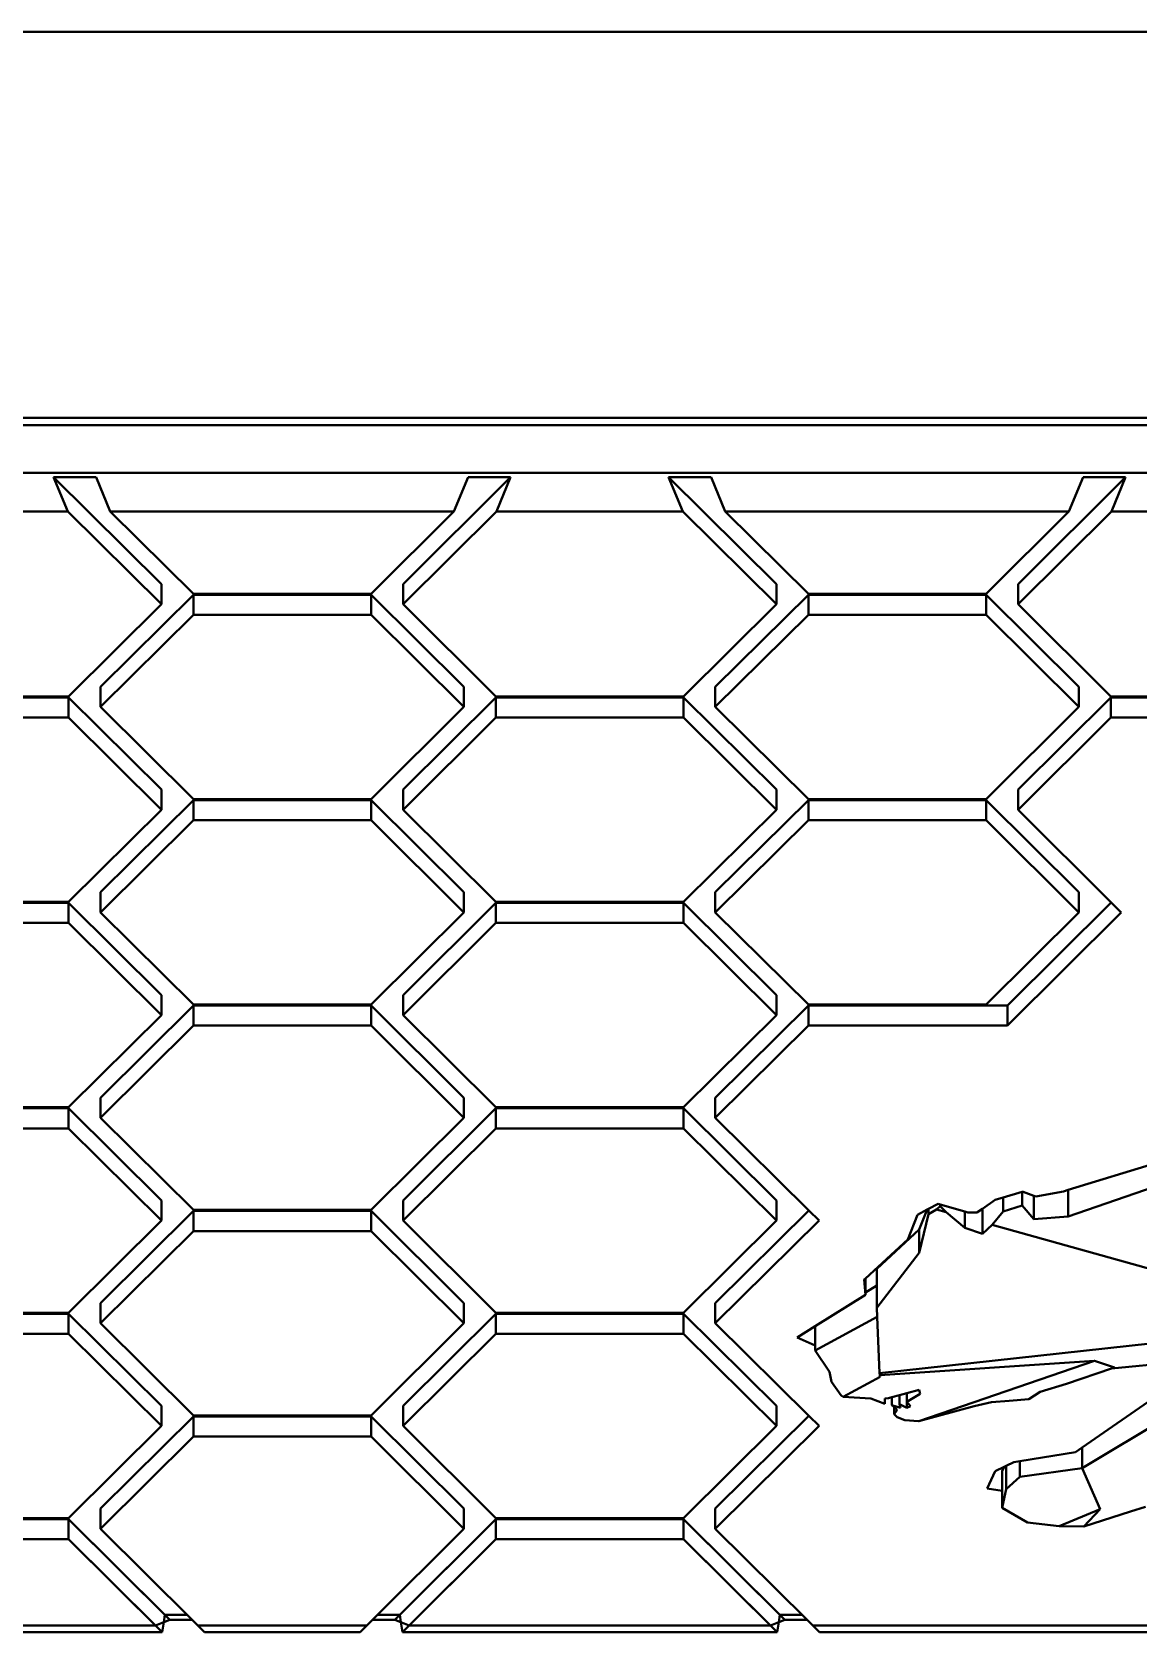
# Model space of a CAD drawing. Header units: millimetres. Extents: x 15 to 415, y 5 to 292.
# Drawn here: x 127.61 to 133.25, y 69.36 to 77.51 of the extents above; entities that cross this region are included whole.
import ezdxf

# ---------------------------------------------------------------- set-up
doc = ezdxf.new("R2010")
doc.units = ezdxf.units.MM
doc.layers.add('Geometries', color=7, linetype='Continuous')

msp = doc.modelspace()

# ---------------------------------------------------------------- linework, layer by layer
at = {"layer": 'Geometries', "linetype": 'Continuous', "lineweight": 40}
for p, q in [((140.2568, 77.5141), (113.3241, 77.5141)), ((120.8635, 75.5476), (140.2568, 75.5476)), ((120.8635, 75.5104), (140.2568, 75.5104)), ((120.8635, 75.5104), (139.8355, 75.5104)), ((113.2342, 75.2674), (140.2568, 75.2674)), ((113.2342, 75.2674), (139.8355, 75.2674)), ((127.7207, 75.2453), (127.9374, 75.2453)), ((127.7207, 75.2453), (128.271, 74.7004)), ((127.7207, 75.2453), (127.7931, 75.0712)), ((127.7207, 75.2453), (127.9374, 75.2453)), ((127.7207, 75.2453), (127.7931, 75.0712)), ((127.7207, 75.2453), (128.271, 74.7004)), ((128.0098, 75.0712), (127.9374, 75.2453)), ((128.0098, 75.0712), (127.9374, 75.2453)), ((129.5026, 74.7004), (130.0501, 75.2453)), ((129.5026, 74.7004), (130.0501, 75.2453)), ((129.8337, 75.2453), (129.7617, 75.0712)), ((129.8337, 75.2453), (129.7617, 75.0712)), ((129.8337, 75.2453), (130.0501, 75.2453)), ((129.8337, 75.2453), (130.0501, 75.2453)), ((129.9781, 75.0712), (130.0501, 75.2453)), ((129.9781, 75.0712), (130.0501, 75.2453)), ((130.8557, 75.2453), (130.9281, 75.0712)), ((130.8557, 75.2453), (131.0724, 75.2453)), ((130.8557, 75.2453), (130.9281, 75.0712)), ((130.8557, 75.2453), (131.406, 74.7004)), ((130.8557, 75.2453), (131.0724, 75.2453)), ((130.8557, 75.2453), (131.406, 74.7004)), ((131.1448, 75.0712), (131.0724, 75.2453)), ((131.1448, 75.0712), (131.0724, 75.2453)), ((133.1851, 75.2453), (132.6376, 74.7004)), ((133.1851, 75.2453), (132.6376, 74.7004)), ((132.9687, 75.2453), (132.8967, 75.0712)), ((132.9687, 75.2453), (132.8967, 75.0712)), ((132.9687, 75.2453), (133.1851, 75.2453)), ((132.9687, 75.2453), (133.1851, 75.2453)), ((133.1131, 75.0712), (133.1851, 75.2453)), ((133.1131, 75.0712), (133.1851, 75.2453)), ((127.7931, 75.0712), (126.8431, 75.0712)), ((127.7931, 75.0712), (126.8431, 75.0712)), ((127.7931, 75.0712), (128.271, 74.598)), ((127.7931, 75.0712), (128.271, 74.598)), ((129.7617, 75.0712), (128.0098, 75.0712)), ((129.7617, 75.0712), (128.0098, 75.0712)), ((128.0098, 75.0712), (128.4334, 74.6518)), ((128.0098, 75.0712), (128.4334, 74.6518)), ((129.3402, 74.6518), (129.7617, 75.0712)), ((129.3402, 74.6518), (129.7617, 75.0712)), ((129.5026, 74.598), (129.9781, 75.0712)), ((129.5026, 74.598), (129.9781, 75.0712)), ((130.9281, 75.0712), (129.9781, 75.0712)), ((130.9281, 75.0712), (129.9781, 75.0712)), ((130.9281, 75.0712), (131.406, 74.598)), ((130.9281, 75.0712), (131.406, 74.598)), ((131.1448, 75.0712), (131.5684, 74.6518)), ((132.8967, 75.0712), (131.1448, 75.0712)), ((132.8967, 75.0712), (131.1448, 75.0712)), ((131.1448, 75.0712), (131.5684, 74.6518)), ((132.4752, 74.6518), (132.8967, 75.0712)), ((132.4752, 74.6518), (132.8967, 75.0712)), ((133.1131, 75.0712), (132.6376, 74.598)), ((133.1131, 75.0712), (132.6376, 74.598)), ((134.0631, 75.0712), (133.1131, 75.0712)), ((134.0631, 75.0712), (133.1131, 75.0712)), ((128.271, 74.598), (128.271, 74.7004)), ((128.271, 74.598), (128.271, 74.7004)), ((129.5026, 74.598), (129.5026, 74.7004)), ((129.5026, 74.598), (129.5026, 74.7004)), ((131.406, 74.598), (131.406, 74.7004)), ((131.406, 74.598), (131.406, 74.7004)), ((132.6376, 74.598), (132.6376, 74.7004)), ((132.6376, 74.598), (132.6376, 74.7004)), ((128.4334, 74.6466), (127.9591, 74.177)), ((128.4334, 74.6466), (127.9591, 74.177)), ((129.3402, 74.6518), (128.4334, 74.6518)), ((129.3402, 74.6518), (128.4334, 74.6518)), ((128.4334, 74.6466), (129.3402, 74.6466)), ((128.4334, 74.6466), (129.3402, 74.6466)), ((128.4334, 74.5442), (128.4334, 74.6466)), ((128.4334, 74.5442), (128.4334, 74.6466)), ((129.8121, 74.177), (129.3402, 74.6466)), ((129.3402, 74.5442), (129.3402, 74.6466)), ((129.8121, 74.177), (129.3402, 74.6466)), ((129.3402, 74.5442), (129.3402, 74.6466)), ((131.0941, 74.177), (131.5684, 74.6466)), ((131.0941, 74.177), (131.5684, 74.6466)), ((132.4752, 74.6518), (131.5684, 74.6518)), ((132.4752, 74.6518), (131.5684, 74.6518)), ((131.5684, 74.5442), (131.5684, 74.6466)), ((131.5684, 74.6466), (132.4752, 74.6466)), ((131.5684, 74.5442), (131.5684, 74.6466)), ((131.5684, 74.6466), (132.4752, 74.6466)), ((132.4752, 74.6466), (132.9471, 74.177)), ((132.4752, 74.5442), (132.4752, 74.6466)), ((132.4752, 74.6466), (132.9471, 74.177)), ((132.4752, 74.5442), (132.4752, 74.6466)), ((127.7967, 74.1284), (128.271, 74.598)), ((127.7967, 74.1284), (128.271, 74.598)), ((128.4334, 74.5442), (127.9591, 74.0746)), ((128.4334, 74.5442), (127.9591, 74.0746)), ((128.4334, 74.5442), (129.3402, 74.5442)), ((128.4334, 74.5442), (129.3402, 74.5442)), ((129.8121, 74.0746), (129.3402, 74.5442)), ((129.8121, 74.0746), (129.3402, 74.5442)), ((129.5026, 74.598), (129.9745, 74.1284)), ((129.5026, 74.598), (129.9745, 74.1284)), ((130.9317, 74.1284), (131.406, 74.598)), ((130.9317, 74.1284), (131.406, 74.598)), ((131.0941, 74.0746), (131.5684, 74.5442)), ((131.0941, 74.0746), (131.5684, 74.5442)), ((131.5684, 74.5442), (132.4752, 74.5442)), ((131.5684, 74.5442), (132.4752, 74.5442)), ((132.4752, 74.5442), (132.9471, 74.0746)), ((132.4752, 74.5442), (132.9471, 74.0746)), ((132.6376, 74.598), (133.1095, 74.1284)), ((132.6376, 74.598), (133.1095, 74.1284)), ((126.8395, 74.1284), (127.7967, 74.1284)), ((126.8395, 74.1284), (127.7967, 74.1284)), ((126.8395, 74.1232), (127.7967, 74.1232)), ((126.8395, 74.1232), (127.7967, 74.1232)), ((127.7967, 74.1232), (128.271, 73.6536)), ((127.7967, 74.0208), (127.7967, 74.1232)), ((127.7967, 74.1232), (128.271, 73.6536)), ((127.7967, 74.0208), (127.7967, 74.1232)), ((127.9591, 74.0746), (127.9591, 74.177)), ((127.9591, 74.0746), (127.9591, 74.177)), ((129.5026, 73.6536), (129.9745, 74.1232)), ((129.5026, 73.6536), (129.9745, 74.1232)), ((129.8121, 74.0746), (129.8121, 74.177)), ((129.8121, 74.0746), (129.8121, 74.177)), ((129.9745, 74.1284), (130.9317, 74.1284)), ((129.9745, 74.1284), (130.9317, 74.1284)), ((129.9745, 74.1232), (130.9317, 74.1232)), ((129.9745, 74.0208), (129.9745, 74.1232)), ((129.9745, 74.1232), (130.9317, 74.1232)), ((129.9745, 74.0208), (129.9745, 74.1232)), ((131.406, 73.6536), (130.9317, 74.1232)), ((130.9317, 74.0208), (130.9317, 74.1232)), ((131.406, 73.6536), (130.9317, 74.1232)), ((130.9317, 74.0208), (130.9317, 74.1232)), ((131.0941, 74.0746), (131.0941, 74.177)), ((131.0941, 74.0746), (131.0941, 74.177)), ((133.1095, 74.1232), (132.6376, 73.6536)), ((133.1095, 74.1232), (132.6376, 73.6536)), ((132.9471, 74.0746), (132.9471, 74.177)), ((132.9471, 74.0746), (132.9471, 74.177)), ((133.1095, 74.1284), (134.0667, 74.1284)), ((133.1095, 74.1284), (134.0667, 74.1284)), ((133.1095, 74.0208), (133.1095, 74.1232)), ((133.1095, 74.1232), (134.1748, 74.1232)), ((133.1095, 74.1232), (134.1748, 74.1232)), ((133.1095, 74.0208), (133.1095, 74.1232)), ((127.9591, 74.0746), (128.4334, 73.605)), ((127.9591, 74.0746), (128.4334, 73.605)), ((129.3402, 73.605), (129.8121, 74.0746)), ((129.3402, 73.605), (129.8121, 74.0746)), ((131.0941, 74.0746), (131.5684, 73.605)), ((131.0941, 74.0746), (131.5684, 73.605)), ((132.4752, 73.605), (132.9471, 74.0746)), ((132.4752, 73.605), (132.9471, 74.0746)), ((126.8395, 74.0208), (127.7967, 74.0208)), ((126.8395, 74.0208), (127.7967, 74.0208)), ((127.7967, 74.0208), (128.271, 73.5512)), ((127.7967, 74.0208), (128.271, 73.5512)), ((129.5026, 73.5512), (129.9745, 74.0208)), ((129.5026, 73.5512), (129.9745, 74.0208)), ((129.9745, 74.0208), (130.9317, 74.0208)), ((129.9745, 74.0208), (130.9317, 74.0208)), ((131.406, 73.5512), (130.9317, 74.0208)), ((131.406, 73.5512), (130.9317, 74.0208)), ((133.1095, 74.0208), (132.6376, 73.5512)), ((133.1095, 74.0208), (132.6376, 73.5512)), ((133.1095, 74.0208), (134.1748, 74.0208)), ((133.1095, 74.0208), (134.1748, 74.0208)), ((128.271, 73.5512), (128.271, 73.6536)), ((128.271, 73.5512), (128.271, 73.6536)), ((129.5026, 73.5512), (129.5026, 73.6536)), ((129.5026, 73.5512), (129.5026, 73.6536)), ((131.406, 73.5512), (131.406, 73.6536)), ((131.406, 73.5512), (131.406, 73.6536)), ((132.6376, 73.5512), (132.6376, 73.6536)), ((132.6376, 73.5512), (132.6376, 73.6536)), ((127.7967, 73.0816), (128.271, 73.5512)), ((127.7967, 73.0816), (128.271, 73.5512)), ((127.9591, 73.1302), (128.4334, 73.5998)), ((127.9591, 73.1302), (128.4334, 73.5998)), ((128.4334, 73.605), (129.3402, 73.605)), ((128.4334, 73.605), (129.3402, 73.605)), ((128.4334, 73.5998), (129.3402, 73.5998)), ((128.4334, 73.4975), (128.4334, 73.5998)), ((128.4334, 73.5998), (129.3402, 73.5998)), ((128.4334, 73.4975), (128.4334, 73.5998)), ((129.8121, 73.1302), (129.3402, 73.5998)), ((129.3402, 73.4975), (129.3402, 73.5998)), ((129.8121, 73.1302), (129.3402, 73.5998)), ((129.3402, 73.4975), (129.3402, 73.5998)), ((129.5026, 73.5512), (129.9745, 73.0816)), ((129.5026, 73.5512), (129.9745, 73.0816)), ((131.406, 73.5512), (130.9317, 73.0816)), ((131.406, 73.5512), (130.9317, 73.0816)), ((131.0941, 73.1302), (131.5684, 73.5998)), ((131.0941, 73.1302), (131.5684, 73.5998)), ((132.4752, 73.605), (131.5684, 73.605)), ((132.4752, 73.605), (131.5684, 73.605)), ((131.5684, 73.5998), (132.4752, 73.5998)), ((131.5684, 73.4975), (131.5684, 73.5998)), ((131.5684, 73.5998), (132.4752, 73.5998)), ((131.5684, 73.4975), (131.5684, 73.5998)), ((132.4752, 73.5998), (132.9471, 73.1302)), ((132.4752, 73.5998), (132.9471, 73.1302)), ((132.4752, 73.4975), (132.4752, 73.5998)), ((132.4752, 73.4975), (132.4752, 73.5998)), ((133.1121, 73.079), (132.6376, 73.5512)), ((133.1121, 73.079), (132.6376, 73.5512)), ((127.9591, 73.0278), (128.4334, 73.4975)), ((127.9591, 73.0278), (128.4334, 73.4975)), ((128.4334, 73.4975), (129.3402, 73.4975)), ((128.4334, 73.4975), (129.3402, 73.4975)), ((129.8121, 73.0278), (129.3402, 73.4975)), ((129.8121, 73.0278), (129.3402, 73.4975)), ((131.0941, 73.0278), (131.5684, 73.4975)), ((131.0941, 73.0278), (131.5684, 73.4975)), ((131.5684, 73.4975), (132.4752, 73.4975)), ((131.5684, 73.4975), (132.4752, 73.4975)), ((132.4752, 73.4975), (132.9471, 73.0278)), ((132.4752, 73.4975), (132.9471, 73.0278)), ((127.7967, 73.0816), (126.8395, 73.0816)), ((127.7967, 73.0816), (126.8395, 73.0816)), ((126.8395, 73.0765), (127.7967, 73.0765)), ((126.8395, 73.0765), (127.7967, 73.0765)), ((128.271, 72.6068), (127.7967, 73.0765)), ((127.7967, 72.9741), (127.7967, 73.0765)), ((128.271, 72.6068), (127.7967, 73.0765)), ((127.7967, 72.9741), (127.7967, 73.0765)), ((127.9591, 73.0278), (127.9591, 73.1302)), ((127.9591, 73.0278), (127.9591, 73.1302)), ((129.5026, 72.6068), (129.9745, 73.0765)), ((129.5026, 72.6068), (129.9745, 73.0765)), ((129.8121, 73.0278), (129.8121, 73.1302)), ((129.8121, 73.0278), (129.8121, 73.1302)), ((129.9745, 73.0816), (130.9317, 73.0816)), ((129.9745, 73.0816), (130.9317, 73.0816)), ((129.9745, 73.0765), (130.9317, 73.0765)), ((129.9745, 73.0765), (130.9317, 73.0765)), ((129.9745, 72.9741), (129.9745, 73.0765)), ((129.9745, 72.9741), (129.9745, 73.0765)), ((130.9317, 73.0765), (131.406, 72.6068)), ((130.9317, 72.9741), (130.9317, 73.0765)), ((130.9317, 72.9741), (130.9317, 73.0765)), ((130.9317, 73.0765), (131.406, 72.6068)), ((131.0941, 73.0278), (131.0941, 73.1302)), ((131.0941, 73.0278), (131.0941, 73.1302)), ((132.5835, 72.5531), (133.1121, 73.079)), ((132.5835, 72.5531), (133.1121, 73.079)), ((132.9471, 73.0278), (132.9471, 73.1302)), ((132.9471, 73.0278), (132.9471, 73.1302)), ((133.1635, 73.0278), (133.1121, 73.079)), ((133.1635, 73.0278), (133.1121, 73.079)), ((126.8395, 72.9741), (127.7967, 72.9741)), ((126.8395, 72.9741), (127.7967, 72.9741)), ((128.271, 72.5044), (127.7967, 72.9741)), ((128.271, 72.5044), (127.7967, 72.9741)), ((128.4334, 72.5582), (127.9591, 73.0278)), ((128.4334, 72.5582), (127.9591, 73.0278)), ((129.3402, 72.5582), (129.8121, 73.0278)), ((129.3402, 72.5582), (129.8121, 73.0278)), ((129.5026, 72.5044), (129.9745, 72.9741)), ((129.5026, 72.5044), (129.9745, 72.9741)), ((129.9745, 72.9741), (130.9317, 72.9741)), ((129.9745, 72.9741), (130.9317, 72.9741)), ((130.9317, 72.9741), (131.406, 72.5044)), ((130.9317, 72.9741), (131.406, 72.5044)), ((131.5684, 72.5582), (131.0941, 73.0278)), ((131.5684, 72.5582), (131.0941, 73.0278)), ((132.9471, 73.0278), (132.4752, 72.5582)), ((132.9471, 73.0278), (132.4752, 72.5582)), ((132.5835, 72.4507), (133.1635, 73.0278)), ((132.5835, 72.4507), (133.1635, 73.0278)), ((128.271, 72.5044), (128.271, 72.6068)), ((128.271, 72.5044), (128.271, 72.6068)), ((129.5026, 72.5044), (129.5026, 72.6068)), ((129.5026, 72.5044), (129.5026, 72.6068)), ((131.406, 72.5044), (131.406, 72.6068)), ((131.406, 72.5044), (131.406, 72.6068)), ((128.271, 72.5044), (127.7967, 72.0348)), ((128.271, 72.5044), (127.7967, 72.0348)), ((128.4334, 72.5531), (127.9591, 72.0835)), ((128.4334, 72.5531), (127.9591, 72.0835)), ((129.3402, 72.5582), (128.4334, 72.5582)), ((129.3402, 72.5582), (128.4334, 72.5582)), ((129.3402, 72.5531), (128.4334, 72.5531)), ((128.4334, 72.4507), (128.4334, 72.5531)), ((129.3402, 72.5531), (128.4334, 72.5531)), ((128.4334, 72.4507), (128.4334, 72.5531)), ((129.3402, 72.5531), (129.8121, 72.0835)), ((129.3402, 72.5531), (129.8121, 72.0835)), ((129.3402, 72.4507), (129.3402, 72.5531)), ((129.3402, 72.4507), (129.3402, 72.5531)), ((129.5026, 72.5044), (129.9745, 72.0348)), ((129.5026, 72.5044), (129.9745, 72.0348)), ((130.9317, 72.0348), (131.406, 72.5044)), ((130.9317, 72.0348), (131.406, 72.5044)), ((131.5684, 72.5531), (131.0941, 72.0835)), ((131.5684, 72.5531), (131.0941, 72.0835)), ((132.4752, 72.5582), (131.5684, 72.5582)), ((132.4752, 72.5582), (131.5684, 72.5582)), ((132.5835, 72.5531), (131.5684, 72.5531)), ((131.5684, 72.4507), (131.5684, 72.5531)), ((132.5835, 72.5531), (131.5684, 72.5531)), ((131.5684, 72.4507), (131.5684, 72.5531)), ((132.5835, 72.4507), (132.5835, 72.5531)), ((132.5835, 72.4507), (132.5835, 72.5531)), ((128.4334, 72.4507), (127.9591, 71.9811)), ((128.4334, 72.4507), (127.9591, 71.9811)), ((129.3402, 72.4507), (128.4334, 72.4507)), ((129.3402, 72.4507), (128.4334, 72.4507)), ((129.3402, 72.4507), (129.8121, 71.9811)), ((129.3402, 72.4507), (129.8121, 71.9811)), ((131.5684, 72.4507), (131.0941, 71.9811)), ((131.5684, 72.4507), (131.0941, 71.9811)), ((132.5835, 72.4507), (131.5684, 72.4507)), ((132.5835, 72.4507), (131.5684, 72.4507)), ((127.9591, 71.9811), (127.9591, 72.0835)), ((127.9591, 71.9811), (127.9591, 72.0835)), ((129.8121, 71.9811), (129.8121, 72.0835)), ((129.8121, 71.9811), (129.8121, 72.0835)), ((131.0941, 71.9811), (131.0941, 72.0835)), ((131.0941, 71.9811), (131.0941, 72.0835)), ((126.8395, 72.0348), (127.7967, 72.0348)), ((126.8395, 72.0348), (127.7967, 72.0348)), ((127.7967, 72.0297), (126.8395, 72.0297)), ((127.7967, 72.0297), (126.8395, 72.0297)), ((127.7967, 72.0297), (128.271, 71.5601)), ((127.7967, 71.9273), (127.7967, 72.0297)), ((127.7967, 71.9273), (127.7967, 72.0297)), ((127.7967, 72.0297), (128.271, 71.5601)), ((129.5026, 71.5601), (129.9745, 72.0297)), ((129.5026, 71.5601), (129.9745, 72.0297)), ((129.9745, 72.0348), (130.9317, 72.0348)), ((129.9745, 72.0348), (130.9317, 72.0348)), ((129.9745, 72.0297), (130.9317, 72.0297)), ((129.9745, 71.9273), (129.9745, 72.0297)), ((129.9745, 72.0297), (130.9317, 72.0297)), ((129.9745, 71.9273), (129.9745, 72.0297)), ((131.406, 71.5601), (130.9317, 72.0297)), ((130.9317, 71.9273), (130.9317, 72.0297)), ((131.406, 71.5601), (130.9317, 72.0297)), ((130.9317, 71.9273), (130.9317, 72.0297)), ((127.7967, 71.9273), (126.8395, 71.9273)), ((127.7967, 71.9273), (126.8395, 71.9273)), ((127.7967, 71.9273), (128.271, 71.4577)), ((127.7967, 71.9273), (128.271, 71.4577)), ((127.9591, 71.9811), (128.4334, 71.5114)), ((127.9591, 71.9811), (128.4334, 71.5114)), ((129.8121, 71.9811), (129.3402, 71.5114)), ((129.8121, 71.9811), (129.3402, 71.5114)), ((129.5026, 71.4577), (129.9745, 71.9273)), ((129.5026, 71.4577), (129.9745, 71.9273)), ((129.9745, 71.9273), (130.9317, 71.9273)), ((129.9745, 71.9273), (130.9317, 71.9273)), ((131.406, 71.4577), (130.9317, 71.9273)), ((131.406, 71.4577), (130.9317, 71.9273)), ((131.0941, 71.9811), (131.571, 71.5089)), ((131.0941, 71.9811), (131.571, 71.5089)), ((132.8925, 71.6137), (133.3504, 71.7526)), ((132.8925, 71.6137), (133.3504, 71.7526)), ((132.5608, 71.5751), (132.6589, 71.6034)), ((132.5608, 71.5751), (132.6589, 71.6034)), ((132.6589, 71.6034), (132.6626, 71.6044)), ((132.6589, 71.6034), (132.6626, 71.6044)), ((132.6589, 71.5335), (132.6589, 71.6034)), ((132.6626, 71.6044), (132.7185, 71.5839)), ((132.6626, 71.6044), (132.7185, 71.5839)), ((132.7185, 71.5839), (132.7275, 71.5807)), ((132.7185, 71.4655), (132.7185, 71.5839)), ((132.7185, 71.5839), (132.7275, 71.5807)), ((132.7275, 71.5807), (132.8682, 71.6064)), ((132.7275, 71.5807), (132.8682, 71.6064)), ((132.8682, 71.6064), (132.8925, 71.6137)), ((132.8682, 71.6064), (132.8925, 71.6137)), ((132.8925, 71.4788), (133.3799, 71.6464)), ((132.8925, 71.4788), (132.8925, 71.6137)), ((127.9591, 71.0367), (128.4334, 71.5063)), ((127.9591, 71.0367), (128.4334, 71.5063)), ((128.271, 71.4577), (128.271, 71.5601)), ((128.271, 71.4577), (128.271, 71.5601)), ((128.4334, 71.5114), (129.3402, 71.5114)), ((128.4334, 71.5114), (129.3402, 71.5114)), ((128.4334, 71.4039), (128.4334, 71.5063)), ((128.4334, 71.4039), (128.4334, 71.5063)), ((128.4334, 71.5063), (129.3402, 71.5063)), ((128.4334, 71.5063), (129.3402, 71.5063)), ((129.3402, 71.5063), (129.8121, 71.0367)), ((129.3402, 71.4039), (129.3402, 71.5063)), ((129.3402, 71.4039), (129.3402, 71.5063)), ((129.3402, 71.5063), (129.8121, 71.0367)), ((129.5026, 71.4577), (129.5026, 71.5601)), ((129.5026, 71.4577), (129.5026, 71.5601)), ((131.0941, 71.0367), (131.571, 71.5089)), ((131.0941, 71.0367), (131.571, 71.5089)), ((131.406, 71.4577), (131.406, 71.5601)), ((131.406, 71.4577), (131.406, 71.5601)), ((131.571, 71.5089), (131.6227, 71.4577)), ((131.571, 71.5089), (131.6227, 71.4577)), ((132.1241, 71.4875), (132.1733, 71.5131)), ((132.1241, 71.4875), (132.1733, 71.5131)), ((132.1336, 71.4112), (132.1733, 71.5131)), ((132.1733, 71.5131), (132.1808, 71.517)), ((132.1733, 71.5131), (132.1808, 71.517)), ((132.1808, 71.517), (132.2306, 71.543)), ((132.1808, 71.517), (132.2306, 71.543)), ((132.1808, 71.49), (132.1808, 71.517)), ((132.2209, 71.5138), (132.1808, 71.49)), ((132.2209, 71.5138), (132.2406, 71.5301)), ((132.2715, 71.4998), (132.2209, 71.5138)), ((132.2306, 71.543), (132.2406, 71.54)), ((132.2306, 71.543), (132.2406, 71.54)), ((132.2406, 71.54), (132.3659, 71.5032)), ((132.2406, 71.54), (132.3659, 71.5032)), ((132.2406, 71.5301), (132.2406, 71.54)), ((132.2406, 71.5301), (132.2715, 71.4998)), ((132.3659, 71.5032), (132.3817, 71.4985)), ((132.3659, 71.4212), (132.3659, 71.5032)), ((132.3659, 71.5032), (132.3817, 71.4985)), ((132.4265, 71.4978), (132.4553, 71.5179)), ((132.4265, 71.4978), (132.4553, 71.5179)), ((132.4553, 71.5179), (132.521, 71.5636)), ((132.4553, 71.5179), (132.521, 71.5636)), ((132.4553, 71.3905), (132.4553, 71.5179)), ((132.5048, 71.435), (132.5608, 71.5031)), ((132.521, 71.5636), (132.5608, 71.5751)), ((132.521, 71.5636), (132.5608, 71.5751)), ((132.5608, 71.5031), (132.5608, 71.5751)), ((132.5608, 71.5031), (132.6589, 71.5335)), ((132.6589, 71.5335), (132.7185, 71.4655)), ((127.7967, 70.9881), (128.271, 71.4577)), ((127.7967, 70.9881), (128.271, 71.4577)), ((129.5026, 71.4577), (129.9745, 70.9881)), ((129.5026, 71.4577), (129.9745, 70.9881)), ((131.406, 71.4577), (130.9317, 70.9881)), ((131.406, 71.4577), (130.9317, 70.9881)), ((131.0941, 70.9343), (131.6227, 71.4577)), ((131.0941, 70.9343), (131.6227, 71.4577)), ((132.0749, 71.3612), (132.1241, 71.4875)), ((132.0749, 71.3612), (132.1241, 71.4875)), ((132.1336, 71.2928), (132.1808, 71.49)), ((132.3659, 71.4212), (132.2715, 71.4998)), ((132.3659, 71.4212), (132.4553, 71.3905)), ((132.3817, 71.4985), (132.4265, 71.4978)), ((132.3817, 71.4985), (132.4265, 71.4978)), ((132.4553, 71.3905), (132.5048, 71.435)), ((133.7033, 71.1024), (132.5048, 71.435)), ((132.7185, 71.4655), (132.8925, 71.4788)), ((127.9591, 70.9343), (128.4334, 71.4039)), ((127.9591, 70.9343), (128.4334, 71.4039)), ((128.4334, 71.4039), (129.3402, 71.4039)), ((128.4334, 71.4039), (129.3402, 71.4039)), ((129.3402, 71.4039), (129.8121, 70.9343)), ((129.3402, 71.4039), (129.8121, 70.9343)), ((131.8592, 71.1631), (132.0749, 71.3612)), ((131.8592, 71.1631), (132.0749, 71.3612)), ((131.9168, 71.2122), (132.1336, 71.4112)), ((132.1336, 71.2928), (132.1336, 71.4112)), ((132.1336, 71.2928), (131.9168, 71.0134)), ((131.9168, 71.2122), (131.9168, 71.1262)), ((131.8536, 71.158), (131.8592, 71.1631)), ((131.8536, 71.158), (131.8592, 71.1631)), ((131.8536, 71.158), (131.8592, 71.0793)), ((131.8536, 71.158), (131.8592, 71.0793)), ((131.8592, 71.1631), (131.8592, 71.0902)), ((131.8592, 71.1631), (131.8592, 71.0902)), ((131.8592, 71.0902), (131.9168, 71.1262)), ((131.9168, 71.1262), (131.9168, 71.0134)), ((127.9591, 70.9343), (127.9591, 71.0367)), ((127.9591, 70.9343), (127.9591, 71.0367)), ((129.8121, 70.9343), (129.8121, 71.0367)), ((129.8121, 70.9343), (129.8121, 71.0367)), ((131.0941, 70.9343), (131.0941, 71.0367)), ((131.0941, 70.9343), (131.0941, 71.0367)), ((131.6028, 70.919), (131.8592, 71.0793)), ((131.6028, 70.919), (131.8592, 71.0793)), ((131.8592, 71.0902), (131.8592, 71.0793)), ((131.8592, 71.0902), (131.8592, 71.0793)), ((131.9187, 70.9673), (131.9168, 71.0134)), ((126.8395, 70.9881), (127.7967, 70.9881)), ((126.8395, 70.9881), (127.7967, 70.9881)), ((126.8395, 70.9829), (127.7967, 70.9829)), ((126.8395, 70.9829), (127.7967, 70.9829)), ((127.7967, 70.9829), (128.271, 70.5133)), ((127.7967, 70.9829), (128.271, 70.5133)), ((127.7967, 70.8805), (127.7967, 70.9829)), ((127.7967, 70.8805), (127.7967, 70.9829)), ((128.4334, 70.4647), (127.9591, 70.9343)), ((128.4334, 70.4647), (127.9591, 70.9343)), ((129.8121, 70.9343), (129.3402, 70.4647)), ((129.8121, 70.9343), (129.3402, 70.4647)), ((129.5026, 70.5133), (129.9745, 70.9829)), ((129.5026, 70.5133), (129.9745, 70.9829)), ((129.9745, 70.9881), (130.9317, 70.9881)), ((129.9745, 70.9881), (130.9317, 70.9881)), ((129.9745, 70.9829), (130.9317, 70.9829)), ((129.9745, 70.8805), (129.9745, 70.9829)), ((129.9745, 70.9829), (130.9317, 70.9829)), ((129.9745, 70.8805), (129.9745, 70.9829)), ((130.9317, 70.9829), (131.406, 70.5133)), ((130.9317, 70.8805), (130.9317, 70.9829)), ((130.9317, 70.9829), (131.406, 70.5133)), ((130.9317, 70.8805), (130.9317, 70.9829)), ((131.0941, 70.9343), (131.571, 70.4621)), ((131.0941, 70.9343), (131.571, 70.4621)), ((131.6028, 70.7958), (131.9187, 70.9673)), ((131.9302, 70.6805), (131.9187, 70.9673)), ((126.8395, 70.8805), (127.7967, 70.8805)), ((126.8395, 70.8805), (127.7967, 70.8805)), ((127.7967, 70.8805), (128.271, 70.4109)), ((127.7967, 70.8805), (128.271, 70.4109)), ((129.5026, 70.4109), (129.9745, 70.8805)), ((129.5026, 70.4109), (129.9745, 70.8805)), ((129.9745, 70.8805), (130.9317, 70.8805)), ((129.9745, 70.8805), (130.9317, 70.8805)), ((130.9317, 70.8805), (131.406, 70.4109)), ((130.9317, 70.8805), (131.406, 70.4109)), ((131.5111, 70.8618), (131.6028, 70.919)), ((131.5111, 70.8618), (131.6028, 70.919)), ((131.6028, 70.8204), (131.5111, 70.8618)), ((131.6028, 70.8204), (131.5111, 70.8618)), ((131.6028, 70.8204), (131.6028, 70.919)), ((133.7083, 70.8738), (131.9302, 70.6805)), ((131.6028, 70.7958), (131.6028, 70.8204)), ((131.6761, 70.6866), (131.6028, 70.7958)), ((131.9334, 70.6694), (133.027, 70.7426)), ((132.132, 70.4353), (133.027, 70.7426)), ((132.8837, 70.6252), (133.1134, 70.704)), ((133.027, 70.7426), (133.1286, 70.7093)), ((133.4312, 70.7335), (133.1134, 70.704)), ((133.1134, 70.704), (133.1286, 70.7093)), ((131.6866, 70.6352), (131.6761, 70.6866)), ((131.7362, 70.5664), (131.6866, 70.6352)), ((131.9341, 70.6617), (131.7454, 70.5593)), ((131.9302, 70.6805), (131.9334, 70.6694)), ((131.9341, 70.6617), (131.9334, 70.6694)), ((132.8837, 70.6252), (132.7498, 70.584)), ((131.7362, 70.5664), (131.7454, 70.5593)), ((131.7454, 70.5593), (131.887, 70.55)), ((131.887, 70.55), (131.9583, 70.5235)), ((131.9583, 70.55), (131.9774, 70.5527)), ((131.9583, 70.55), (131.9583, 70.5235)), ((131.9774, 70.5527), (131.9937, 70.5572)), ((131.9937, 70.5572), (132.0329, 70.5679)), ((131.9937, 70.517), (131.9937, 70.5572)), ((132.0329, 70.5679), (132.0698, 70.578)), ((132.0329, 70.5216), (132.0329, 70.5679)), ((132.0698, 70.578), (132.1336, 70.5955)), ((132.0698, 70.5337), (132.0698, 70.578)), ((132.1387, 70.575), (132.0698, 70.5337)), ((132.0698, 70.5337), (132.0703, 70.5332)), ((132.0703, 70.5332), (132.0887, 70.5125)), ((132.0703, 70.5035), (132.0703, 70.5332)), ((132.1336, 70.5955), (132.1387, 70.575)), ((132.5015, 70.533), (132.4143, 70.5119)), ((132.5914, 70.5392), (132.5015, 70.533)), ((132.6928, 70.5477), (132.5914, 70.5392)), ((132.7498, 70.584), (132.6928, 70.5477)), ((132.9649, 70.3014), (133.3453, 70.5642)), ((132.9649, 70.3014), (133.3453, 70.5642)), ((127.9591, 69.9899), (128.4334, 70.4595)), ((127.9591, 69.9899), (128.4334, 70.4595)), ((128.271, 70.4109), (128.271, 70.5133)), ((128.271, 70.4109), (128.271, 70.5133)), ((128.4334, 70.4647), (129.3402, 70.4647)), ((128.4334, 70.4647), (129.3402, 70.4647)), ((129.3402, 70.4595), (128.4334, 70.4595)), ((128.4334, 70.3571), (128.4334, 70.4595)), ((129.3402, 70.4595), (128.4334, 70.4595)), ((128.4334, 70.3571), (128.4334, 70.4595)), ((129.3402, 70.3571), (129.3402, 70.4595)), ((129.3402, 70.4595), (129.8121, 69.9899)), ((129.3402, 70.3571), (129.3402, 70.4595)), ((129.3402, 70.4595), (129.8121, 69.9899)), ((129.5026, 70.4109), (129.5026, 70.5133)), ((129.5026, 70.4109), (129.5026, 70.5133)), ((131.0941, 69.9899), (131.571, 70.4621)), ((131.0941, 69.9899), (131.571, 70.4621)), ((131.406, 70.4109), (131.406, 70.5133)), ((131.406, 70.4109), (131.406, 70.5133)), ((131.571, 70.4621), (131.6227, 70.4109)), ((131.571, 70.4621), (131.6227, 70.4109)), ((131.9937, 70.517), (132.0066, 70.5062)), ((132.038, 70.5026), (131.9937, 70.517)), ((132.0066, 70.5062), (132.0212, 70.4939)), ((132.0066, 70.4707), (132.0066, 70.5062)), ((132.0212, 70.4939), (132.0066, 70.4707)), ((132.0066, 70.4707), (132.0206, 70.4549)), ((132.0206, 70.4549), (132.06, 70.4403)), ((132.0329, 70.5216), (132.038, 70.5026)), ((132.0703, 70.5035), (132.0329, 70.5216)), ((132.0887, 70.5125), (132.0703, 70.5035)), ((132.4143, 70.5119), (132.132, 70.4353)), ((132.9649, 70.1955), (133.4012, 70.4572)), ((127.7967, 69.9413), (128.271, 70.4109)), ((127.7967, 69.9413), (128.271, 70.4109)), ((129.5026, 70.4109), (129.9745, 69.9413)), ((129.5026, 70.4109), (129.9745, 69.9413)), ((130.9317, 69.9413), (131.406, 70.4109)), ((130.9317, 69.9413), (131.406, 70.4109)), ((131.0941, 69.8875), (131.6227, 70.4109)), ((131.0941, 69.8875), (131.6227, 70.4109)), ((132.06, 70.4403), (132.1296, 70.4349)), ((132.1296, 70.4349), (132.132, 70.4353)), ((127.9591, 69.8875), (128.4334, 70.3571)), ((127.9591, 69.8875), (128.4334, 70.3571)), ((129.3402, 70.3571), (128.4334, 70.3571)), ((129.3402, 70.3571), (128.4334, 70.3571)), ((129.3402, 70.3571), (129.8121, 69.8875)), ((129.3402, 70.3571), (129.8121, 69.8875)), ((132.9293, 70.2768), (132.9649, 70.3014)), ((132.9293, 70.2768), (132.9649, 70.3014)), ((132.9649, 70.1955), (132.9649, 70.3014)), ((132.5214, 70.1799), (132.5667, 70.2022)), ((132.5214, 70.1799), (132.5667, 70.2022)), ((132.5667, 70.2022), (132.5569, 70.1813)), ((132.5667, 70.2022), (132.5768, 70.2072)), ((132.5667, 70.2022), (132.5768, 70.2072)), ((132.5768, 70.2072), (132.6157, 70.2264)), ((132.5768, 70.2072), (132.6157, 70.2264)), ((132.5768, 70.088), (132.5768, 70.2072)), ((132.6157, 70.2264), (132.6459, 70.2313)), ((132.6157, 70.2264), (132.6459, 70.2313)), ((132.6459, 70.2313), (132.9293, 70.2768)), ((132.6459, 70.2313), (132.9293, 70.2768)), ((132.6459, 70.151), (132.6459, 70.2313)), ((132.5214, 70.1799), (132.4804, 70.0922)), ((132.5214, 70.1799), (132.4804, 70.0922)), ((132.5569, 70.0803), (132.5569, 70.1813)), ((132.5768, 70.088), (132.6459, 70.151)), ((132.6459, 70.151), (132.9649, 70.1955)), ((133.0554, 69.9876), (132.9649, 70.1955)), ((132.5569, 70.0803), (132.4804, 70.0922)), ((132.5569, 70.0803), (132.4804, 70.0922)), ((132.5569, 69.9942), (132.5768, 70.088)), ((132.5569, 69.9942), (132.5569, 70.0803)), ((127.9591, 69.8875), (127.9591, 69.9899)), ((127.9591, 69.8875), (127.9591, 69.9899)), ((129.8121, 69.8875), (129.8121, 69.9899)), ((129.8121, 69.8875), (129.8121, 69.9899)), ((131.0941, 69.8875), (131.0941, 69.9899)), ((131.0941, 69.8875), (131.0941, 69.9899)), ((132.6849, 69.9185), (132.5569, 69.9942)), ((132.8461, 69.9002), (133.0554, 69.9876)), ((132.9729, 69.8983), (133.2098, 69.9758)), ((133.0554, 69.9876), (132.973, 69.8983)), ((133.2098, 69.9758), (133.2878, 69.9992)), ((126.8395, 69.9413), (127.7967, 69.9413)), ((126.8395, 69.9413), (127.7967, 69.9413)), ((127.7967, 69.9361), (126.8395, 69.9361)), ((127.7967, 69.9361), (126.8395, 69.9361)), ((128.2885, 69.4491), (127.7967, 69.9361)), ((127.7967, 69.8337), (127.7967, 69.9361)), ((128.3142, 69.4238), (127.7967, 69.9361)), ((127.7967, 69.8337), (127.7967, 69.9361)), ((127.9591, 69.8875), (128.4274, 69.4238)), ((127.9591, 69.8875), (128.4274, 69.4238)), ((129.8121, 69.8875), (129.3461, 69.4238)), ((129.8121, 69.8875), (129.3461, 69.4238)), ((129.9745, 69.9361), (129.4597, 69.4238)), ((129.9745, 69.9361), (129.4851, 69.4491)), ((129.9745, 69.9413), (130.9317, 69.9413)), ((129.9745, 69.9413), (130.9317, 69.9413)), ((129.9745, 69.9361), (130.9317, 69.9361)), ((129.9745, 69.9361), (130.9317, 69.9361)), ((129.9745, 69.8337), (129.9745, 69.9361)), ((129.9745, 69.8337), (129.9745, 69.9361)), ((130.9317, 69.9361), (131.4492, 69.4238)), ((130.9317, 69.8337), (130.9317, 69.9361)), ((130.9317, 69.9361), (131.4235, 69.4491)), ((130.9317, 69.8337), (130.9317, 69.9361)), ((131.5624, 69.4238), (131.0941, 69.8875)), ((131.5624, 69.4238), (131.0941, 69.8875)), ((132.6849, 69.9185), (132.8461, 69.9002)), ((132.8461, 69.9002), (132.973, 69.8983)), ((127.7967, 69.8337), (126.8395, 69.8337)), ((127.7967, 69.8337), (126.8395, 69.8337)), ((128.2401, 69.3947), (127.7967, 69.8337)), ((128.2741, 69.361), (127.7967, 69.8337)), ((129.9745, 69.8337), (129.4995, 69.361)), ((129.9745, 69.8337), (129.5333, 69.3947)), ((129.9745, 69.8337), (130.9317, 69.8337)), ((129.9745, 69.8337), (130.9317, 69.8337)), ((130.9317, 69.8337), (131.3751, 69.3947)), ((130.9317, 69.8337), (131.4091, 69.361)), ((126.3983, 69.3947), (128.2401, 69.3947)), ((128.2401, 69.3947), (128.2824, 69.4113)), ((128.2824, 69.4113), (128.2741, 69.361)), ((128.2885, 69.4491), (128.2824, 69.4113)), ((128.2824, 69.4113), (128.3142, 69.4238)), ((128.4018, 69.4491), (128.2885, 69.4491)), ((128.3142, 69.4238), (128.4274, 69.4238)), ((128.4274, 69.4238), (128.4568, 69.3947)), ((128.4274, 69.4238), (128.4908, 69.361)), ((128.4568, 69.3947), (129.3169, 69.3947)), ((129.3461, 69.4238), (129.283, 69.361)), ((129.3461, 69.4238), (129.3169, 69.3947)), ((129.3461, 69.4238), (129.4597, 69.4238)), ((129.4851, 69.4491), (129.3716, 69.4491)), ((129.4597, 69.4238), (129.4913, 69.4113)), ((129.4851, 69.4491), (129.4913, 69.4113)), ((129.4913, 69.4113), (129.5333, 69.3947)), ((129.4913, 69.4113), (129.4995, 69.361)), ((129.5333, 69.3947), (131.3751, 69.3947)), ((131.3751, 69.3947), (131.4174, 69.4113)), ((131.4091, 69.361), (131.4174, 69.4113)), ((131.4174, 69.4113), (131.4235, 69.4491)), ((131.4174, 69.4113), (131.4492, 69.4238)), ((131.5368, 69.4491), (131.4235, 69.4491)), ((131.4492, 69.4238), (131.5624, 69.4238)), ((131.5918, 69.3947), (131.5624, 69.4238)), ((131.6258, 69.361), (131.5624, 69.4238)), ((131.5918, 69.3947), (138.7219, 69.3947)), ((128.2741, 69.361), (126.3645, 69.361)), ((128.4908, 69.361), (129.283, 69.361)), ((131.4091, 69.361), (129.4995, 69.361)), ((138.688, 69.361), (131.6258, 69.361))]:
    msp.add_line(p, q, dxfattribs=at)

doc.saveas('drawing.dxf')
